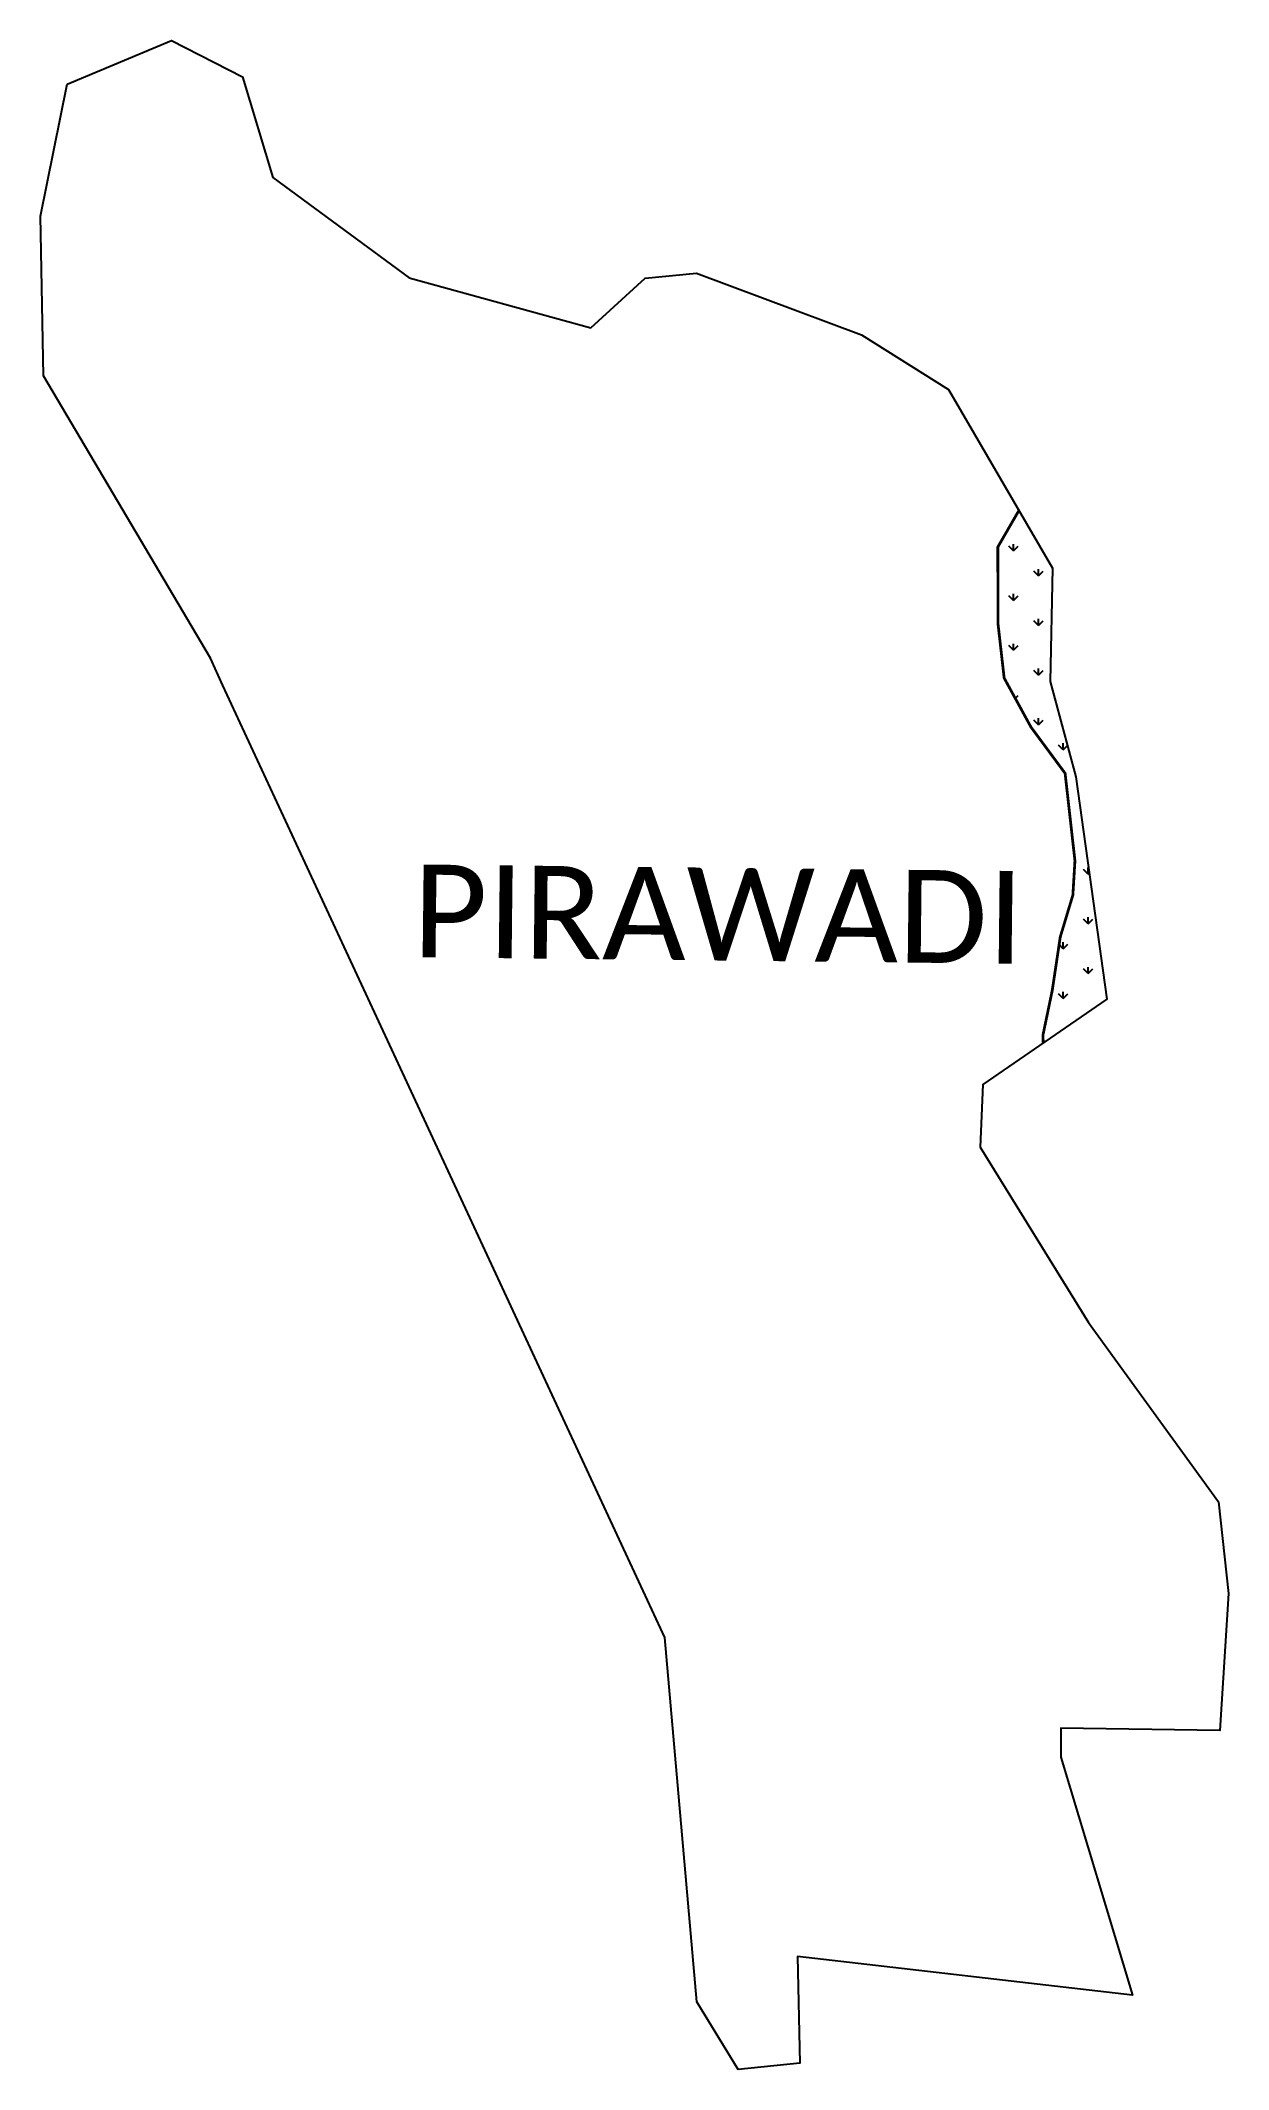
# Model space of a CAD drawing. Header units: metres. Extents: x 332752 to 333610, y 1790393 to 1791858.
import ezdxf

# ---------------------------------------------------------------- set-up
doc = ezdxf.new("R2010")
doc.units = ezdxf.units.M
doc.layers.add('MANGROOVES BUFFER ZONE', color=120, linetype='Continuous')
doc.layers.add('VILLAGE NAME', color=250, linetype='Continuous')

msp = doc.modelspace()

# ---------------------------------------------------------------- hatches: boundary and pattern name
at = {"layer": 'MANGROOVES BUFFER ZONE'}
h = msp.add_hatch(dxfattribs=at)
h.set_pattern_fill('GRASS', color=256)
h.paths.add_polyline_path([(333483.1, 1791476.8), (333458.8, 1791518.5), (333443.5, 1791492), (333443.7, 1791436.2), (333448.1, 1791397.4), (333467.5, 1791361.9), (333492.1, 1791328.6), (333499.2, 1791265.4), (333497.7, 1791240.6), (333488.6, 1791210.4), (333482.8, 1791171.7), (333476.1, 1791139.5), (333476.3, 1791133.9), (333522.3, 1791165.6), (333499.9, 1791326.1), (333481.2, 1791394.8)])

# ---------------------------------------------------------------- linework, layer by layer
at = {"color": 3}
msp.add_lwpolyline([(332771.5, 1791826.3), (332847, 1791857.8), (332898.1, 1791831.7), (332920, 1791759), (333018.6, 1791686.5), (333149.7, 1791650.4), (333188.8, 1791686.1), (333225.9, 1791689.7), (333345.1, 1791645.3), (333408, 1791605.7), (333483.1, 1791476.8), (333481.2, 1791394.8), (333499.9, 1791326.1), (333522.3, 1791165.6), (333432.7, 1791103.9), (333430.7, 1791058.5), (333509.1, 1790932), (333602.8, 1790802.4), (333610, 1790736.2), (333603.8, 1790637.2), (333489.1, 1790639), (333488.9, 1790618), (333540.7, 1790446.1), (333298.9, 1790474), (333300.6, 1790397.1), (333256.1, 1790392.5), (333226.2, 1790441.4), (333203, 1790704.4), (332884.1, 1791392.1), (332875.2, 1791411.7), (332754.5, 1791615.7), (332752.4, 1791730.9), (332771.5, 1791826.3)], dxfattribs=at)
at = {"layer": 'MANGROOVES BUFFER ZONE', "const_width": 2}
msp.add_lwpolyline([(333458.8, 1791518.5), (333443.5, 1791492), (333443.7, 1791436.2), (333448.1, 1791397.4), (333467.5, 1791361.9), (333492.1, 1791328.6), (333499.2, 1791265.4), (333497.7, 1791240.6), (333488.6, 1791210.4), (333482.8, 1791171.7), (333476.1, 1791139.5), (333476.3, 1791133.9)], dxfattribs=at)

# ---------------------------------------------------------------- texts
at = {"layer": 'VILLAGE NAME', "insert": (333021.5, 1791262.8), "char_height": 66.988, "attachment_point": 1, "rotation": 359.3742}
msp.add_mtext_dynamic_manual_height_columns('{\\fCalibri|b0|i0|c0|p34;PIRAWADI}', width=661.026, gutter_width=334.9, heights=[0], dxfattribs=at)

doc.saveas('drawing.dxf')
